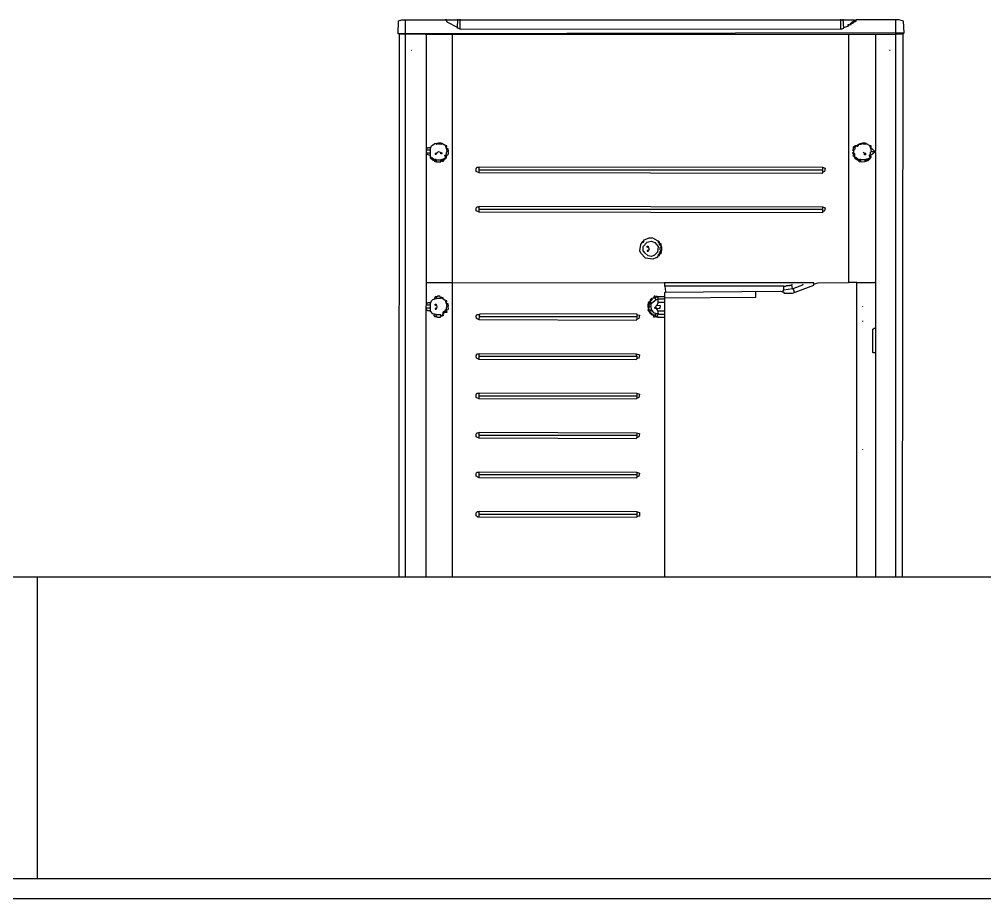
# Model space of a CAD drawing. Extents: x 3792242 to 5145247, y -1546315 to -1031918.
# Drawn here: x 4314135 to 4315603, y -1515644 to -1514306 of the extents above; entities that cross this region are included whole.
import ezdxf

# ---------------------------------------------------------------- set-up
doc = ezdxf.new("R2010")
doc.units = 0
doc.header["$MEASUREMENT"] = 0
for name, color, linetype in [('TENKÁ', 7, 'CONTINUOUS'), ('ZZ-chladenie', 133, 'CONTINUOUS'), ('ZZ-elektro', 221, 'CONTINUOUS')]:
    doc.layers.add(name, color=color, linetype=linetype)

msp = doc.modelspace()

# ---------------------------------------------------------------- linework, layer by layer
at = {"layer": 'TENKÁ'}
for p, q in [((4322827.714, -1515613.77), (4308697.714, -1515613.77)), ((4322827.714, -1515643.77), (4308697.714, -1515643.77))]:
    msp.add_line(p, q, dxfattribs=at)
at = {"layer": 'ZZ-chladenie', "color": 9}
for p, q in [((4314710.964, -1514327.484), (4314711.67, -1514307.714)), ((4314711.67, -1514307.714), (4314716.613, -1514306.302)), ((4314716.613, -1514306.302), (4315405.015, -1514306.302)), ((4314722.261, -1515153.77), (4314722.261, -1514306.302)), ((4314784.394, -1514306.302), (4314784.394, -1514305.597)), ((4314785.806, -1514309.833), (4314784.394, -1514306.302)), ((4314801.339, -1514318.305), (4314785.806, -1514309.833)), ((4314801.339, -1514319.012), (4314802.045, -1514305.597)), ((4314805.575, -1514320.424), (4314805.575, -1514305.597)), ((4315384.539, -1514320.424), (4315384.539, -1514305.597)), ((4315388.776, -1514319.012), (4315388.069, -1514305.597)), ((4315388.776, -1514318.305), (4315396.542, -1514315.481)), ((4315396.542, -1514314.069), (4315395.13, -1514314.069)), ((4315395.13, -1514314.069), (4315395.13, -1514315.481)), ((4315396.542, -1514314.069), (4315397.248, -1514314.069)), ((4315396.542, -1514315.481), (4315396.542, -1514314.069)), ((4315397.248, -1514314.069), (4315397.954, -1514313.363)), ((4315397.954, -1514313.363), (4315398.66, -1514313.363)), ((4315401.484, -1514311.951), (4315398.66, -1514311.951)), ((4315398.66, -1514311.951), (4315398.66, -1514313.363)), ((4315398.66, -1514313.363), (4315400.072, -1514313.363)), ((4315400.072, -1514313.363), (4315400.072, -1514311.951)), ((4315404.308, -1514308.421), (4315400.779, -1514310.539)), ((4315400.779, -1514310.539), (4315400.779, -1514311.951)), ((4315405.721, -1514309.126), (4315401.484, -1514311.951)), ((4315402.896, -1514309.833), (4315402.191, -1514310.539)), ((4315402.191, -1514311.245), (4315402.191, -1514311.951)), ((4315403.603, -1514310.539), (4315402.896, -1514309.833)), ((4315403.603, -1514310.539), (4315404.308, -1514310.539)), ((4315405.721, -1514308.421), (4315404.308, -1514308.421)), ((4315404.308, -1514309.833), (4315404.308, -1514309.126)), ((4315404.308, -1514310.539), (4315404.308, -1514309.833)), ((4315405.015, -1514306.302), (4315405.721, -1514308.421)), ((4315405.721, -1514308.421), (4315406.427, -1514307.714)), ((4315405.721, -1514309.126), (4315405.721, -1514309.833)), ((4315407.133, -1514309.126), (4315405.721, -1514309.126)), ((4315406.427, -1514307.714), (4315407.133, -1514307.714)), ((4315472.795, -1514306.302), (4315407.133, -1514306.302)), ((4315407.133, -1514306.302), (4315407.133, -1514309.126)), ((4315467.853, -1515153.77), (4315467.853, -1514306.302)), ((4315479.857, -1514308.421), (4315472.795, -1514306.302)), ((4315480.562, -1514326.072), (4315479.857, -1514308.421)), ((4315480.562, -1514326.072), (4314710.964, -1514327.484)), ((4314713.082, -1514328.19), (4314710.964, -1514327.484)), ((4314712.702, -1515153.77), (4314713.082, -1514328.19)), ((4314722.261, -1514328.19), (4314713.082, -1514328.19)), ((4314751.915, -1514328.19), (4314722.261, -1514328.19)), ((4314752.621, -1514328.896), (4314751.915, -1514328.19)), ((4314753.327, -1514328.896), (4314752.621, -1514328.896)), ((4314753.327, -1514328.896), (4314754.033, -1514328.896)), ((4314753.624, -1515153.77), (4314754.033, -1514328.19)), ((4314754.033, -1514328.19), (4315467.853, -1514328.19)), ((4314793.572, -1515153.77), (4314793.572, -1514328.19)), ((4314801.339, -1514318.305), (4314802.045, -1514317.6)), ((4314806.987, -1514321.13), (4314801.339, -1514319.012)), ((4315384.539, -1514320.424), (4314806.987, -1514321.13)), ((4315384.539, -1514320.424), (4315388.776, -1514319.012)), ((4315396.542, -1514705.222), (4315396.542, -1514328.19)), ((4315437.493, -1514328.896), (4315438.199, -1514328.19)), ((4315437.493, -1514506.116), (4315437.493, -1514328.896)), ((4315478.444, -1514328.19), (4315467.853, -1514328.19)), ((4315478.45, -1515153.77), (4315479.15, -1514327.484)), ((4315479.15, -1514327.484), (4315480.562, -1514326.072)), ((4314731.44, -1514352.902), (4314730.733, -1514352.902)), ((4315459.381, -1514352.902), (4315458.675, -1514352.902)), ((4314754.033, -1514502.585), (4314753.327, -1514502.585)), ((4314754.033, -1514502.585), (4314754.739, -1514501.879)), ((4314754.033, -1514502.585), (4314754.739, -1514502.585)), ((4314759.682, -1514504.703), (4314754.033, -1514504.703)), ((4314754.739, -1514502.585), (4314755.445, -1514501.879)), ((4314755.445, -1514501.879), (4314755.445, -1514501.173)), ((4314755.445, -1514501.173), (4314756.151, -1514501.173)), ((4314756.151, -1514501.173), (4314756.857, -1514500.467)), ((4314756.857, -1514500.467), (4314761.094, -1514500.467)), ((4314760.388, -1514501.879), (4314761.8, -1514498.349)), ((4314760.388, -1514513.176), (4314760.388, -1514501.879)), ((4314761.8, -1514498.349), (4314766.742, -1514494.819)), ((4314766.742, -1514494.819), (4314772.391, -1514493.407)), ((4314768.86, -1514494.819), (4314768.86, -1514494.113)), ((4314768.86, -1514494.819), (4314768.86, -1514495.525)), ((4314768.86, -1514495.525), (4314770.272, -1514495.525)), ((4314770.272, -1514495.525), (4314770.272, -1514494.113)), ((4314770.272, -1514508.94), (4314772.391, -1514506.822)), ((4314771.684, -1514494.113), (4314771.684, -1514493.407)), ((4314773.096, -1514495.525), (4314771.684, -1514494.113)), ((4314772.391, -1514493.407), (4314776.627, -1514493.407)), ((4314772.391, -1514506.822), (4314777.333, -1514508.94)), ((4314776.627, -1514496.231), (4314773.096, -1514495.525)), ((4314776.627, -1514493.407), (4314776.627, -1514496.231)), ((4314777.333, -1514494.819), (4314776.627, -1514495.525)), ((4314783.687, -1514498.349), (4314777.333, -1514494.819)), ((4314785.1, -1514498.349), (4314783.687, -1514498.349)), ((4314784.394, -1514501.879), (4314783.687, -1514498.349)), ((4314784.394, -1514499.761), (4314783.687, -1514499.761)), ((4314783.687, -1514515.294), (4314785.1, -1514506.822)), ((4314784.394, -1514499.761), (4314785.1, -1514499.761)), ((4314787.218, -1514502.585), (4314784.394, -1514501.879)), ((4314784.394, -1514501.879), (4314785.1, -1514506.822)), ((4314785.1, -1514499.761), (4314785.1, -1514498.349)), ((4314785.1, -1514506.822), (4314787.924, -1514506.116)), ((4314787.924, -1514506.116), (4314787.218, -1514502.585)), ((4314787.218, -1514506.822), (4314787.218, -1514506.116)), ((4314787.924, -1514507.528), (4314787.218, -1514506.822)), ((4315402.896, -1514505.41), (4315402.896, -1514503.997)), ((4315402.896, -1514503.997), (4315404.308, -1514503.997)), ((4315404.308, -1514505.41), (4315402.896, -1514505.41)), ((4315403.603, -1514499.761), (4315407.133, -1514497.643)), ((4315403.603, -1514503.291), (4315403.603, -1514499.761)), ((4315404.308, -1514508.234), (4315403.603, -1514503.291)), ((4315404.308, -1514499.761), (4315404.308, -1514499.055)), ((4315404.308, -1514499.055), (4315405.015, -1514499.055)), ((4315404.308, -1514499.761), (4315405.015, -1514500.467)), ((4315404.308, -1514503.997), (4315405.015, -1514503.997)), ((4315405.721, -1514498.349), (4315405.015, -1514499.055)), ((4315405.721, -1514499.761), (4315405.015, -1514499.055)), ((4315405.015, -1514500.467), (4315405.721, -1514500.467)), ((4315405.015, -1514503.997), (4315405.721, -1514503.291)), ((4315406.427, -1514499.055), (4315405.721, -1514498.349)), ((4315405.721, -1514500.467), (4315405.721, -1514499.761)), ((4315405.721, -1514503.291), (4315406.427, -1514502.585)), ((4315407.133, -1514498.349), (4315406.427, -1514499.055)), ((4315406.427, -1514499.055), (4315407.133, -1514499.055)), ((4315406.427, -1514502.585), (4315406.427, -1514499.055)), ((4315407.133, -1514497.643), (4315409.251, -1514497.643)), ((4315407.133, -1514499.055), (4315407.133, -1514498.349)), ((4315408.545, -1514498.349), (4315408.545, -1514497.643)), ((4315408.545, -1514497.643), (4315409.251, -1514497.643)), ((4315408.545, -1514499.055), (4315408.545, -1514498.349)), ((4315409.957, -1514499.055), (4315408.545, -1514499.055)), ((4315409.251, -1514497.643), (4315412.075, -1514495.525)), ((4315409.957, -1514496.937), (4315409.251, -1514497.643)), ((4315409.957, -1514498.349), (4315409.251, -1514497.643)), ((4315410.663, -1514497.643), (4315409.957, -1514496.937)), ((4315410.663, -1514497.643), (4315409.957, -1514498.349)), ((4315409.957, -1514498.349), (4315410.663, -1514498.349)), ((4315409.957, -1514498.349), (4315409.957, -1514499.055)), ((4315411.369, -1514496.937), (4315410.663, -1514497.643)), ((4315410.663, -1514498.349), (4315411.369, -1514497.643)), ((4315411.369, -1514496.231), (4315411.369, -1514495.525)), ((4315411.369, -1514497.643), (4315411.369, -1514496.937)), ((4315412.075, -1514495.525), (4315417.724, -1514493.407)), ((4315412.781, -1514495.525), (4315412.781, -1514494.819)), ((4315412.781, -1514496.231), (4315412.781, -1514495.525)), ((4315414.193, -1514496.231), (4315412.781, -1514496.231)), ((4315414.193, -1514494.819), (4315414.193, -1514494.113)), ((4315414.193, -1514494.819), (4315414.193, -1514495.525)), ((4315414.193, -1514495.525), (4315415.605, -1514495.525)), ((4315414.193, -1514495.525), (4315414.193, -1514496.231)), ((4315415.605, -1514495.525), (4315415.605, -1514494.113)), ((4315417.017, -1514494.113), (4315417.017, -1514493.407)), ((4315418.43, -1514495.525), (4315417.017, -1514494.113)), ((4315417.724, -1514493.407), (4315421.96, -1514493.407)), ((4315421.96, -1514496.231), (4315418.43, -1514495.525)), ((4315421.96, -1514493.407), (4315421.96, -1514496.231)), ((4315422.666, -1514494.819), (4315421.96, -1514495.525)), ((4315429.02, -1514498.349), (4315422.666, -1514494.819)), ((4315430.432, -1514498.349), (4315429.02, -1514498.349)), ((4315429.727, -1514501.879), (4315429.02, -1514498.349)), ((4315429.727, -1514499.761), (4315429.02, -1514499.761)), ((4315429.727, -1514499.761), (4315430.432, -1514499.761)), ((4315431.139, -1514501.879), (4315429.727, -1514501.879)), ((4315429.727, -1514501.879), (4315430.432, -1514506.822)), ((4315429.727, -1514507.528), (4315430.432, -1514506.822)), ((4315430.432, -1514499.761), (4315430.432, -1514498.349)), ((4315430.432, -1514506.822), (4315436.081, -1514506.822)), ((4315436.081, -1514506.822), (4315431.139, -1514501.879)), ((4315436.081, -1514506.822), (4315436.787, -1514506.116)), ((4315436.787, -1514506.116), (4315437.493, -1514506.116)), ((4314754.033, -1514508.94), (4314753.327, -1514508.94)), ((4314754.033, -1514508.94), (4314758.976, -1514508.94)), ((4314754.739, -1514511.058), (4314754.033, -1514510.352)), ((4314760.388, -1514513.176), (4314754.739, -1514511.058)), ((4314758.976, -1514508.94), (4314759.682, -1514508.234)), ((4314760.388, -1514516.707), (4314760.388, -1514513.176)), ((4314764.624, -1514520.236), (4314760.388, -1514516.707)), ((4314761.094, -1514516.707), (4314761.8, -1514516)), ((4314761.8, -1514517.412), (4314761.094, -1514516.707)), ((4314762.506, -1514516), (4314761.8, -1514516)), ((4314766.036, -1514519.531), (4314761.8, -1514516)), ((4314761.8, -1514518.119), (4314761.8, -1514517.412)), ((4314762.506, -1514518.119), (4314761.8, -1514518.119)), ((4314762.506, -1514516.707), (4314762.506, -1514516)), ((4314763.212, -1514517.412), (4314762.506, -1514516.707)), ((4314763.212, -1514518.824), (4314762.506, -1514518.119)), ((4314763.918, -1514518.119), (4314763.212, -1514517.412)), ((4314763.918, -1514518.119), (4314763.212, -1514518.824)), ((4314764.624, -1514518.119), (4314763.918, -1514518.119)), ((4314764.624, -1514518.824), (4314764.624, -1514518.119)), ((4314764.624, -1514518.824), (4314764.624, -1514519.531)), ((4314767.448, -1514518.824), (4314764.624, -1514520.236)), ((4314766.742, -1514520.943), (4314766.036, -1514520.236)), ((4314766.036, -1514520.236), (4314766.036, -1514520.943)), ((4314766.036, -1514520.943), (4314766.742, -1514520.943)), ((4314766.742, -1514520.943), (4314767.448, -1514520.236)), ((4314766.742, -1514522.355), (4314766.742, -1514520.943)), ((4314768.86, -1514509.646), (4314767.448, -1514509.646)), ((4314767.448, -1514509.646), (4314767.448, -1514511.058)), ((4314767.448, -1514511.058), (4314768.86, -1514511.058)), ((4314768.86, -1514518.824), (4314767.448, -1514518.824)), ((4314767.448, -1514520.236), (4314767.448, -1514519.531)), ((4314768.86, -1514511.058), (4314770.272, -1514508.94)), ((4314768.86, -1514509.646), (4314769.567, -1514509.646)), ((4314769.567, -1514522.355), (4314768.86, -1514518.824)), ((4314769.567, -1514519.531), (4314775.215, -1514519.531)), ((4314775.921, -1514521.648), (4314775.215, -1514522.355)), ((4314775.921, -1514510.352), (4314775.921, -1514508.94)), ((4314777.333, -1514510.352), (4314775.921, -1514510.352)), ((4314775.921, -1514522.355), (4314776.627, -1514518.824)), ((4314777.333, -1514521.648), (4314775.921, -1514521.648)), ((4314776.627, -1514518.824), (4314781.57, -1514517.412)), ((4314777.333, -1514520.236), (4314776.627, -1514519.531)), ((4314776.627, -1514519.531), (4314776.627, -1514520.236)), ((4314777.333, -1514508.94), (4314777.333, -1514510.352)), ((4314777.333, -1514521.648), (4314777.333, -1514520.236)), ((4314777.333, -1514521.648), (4314779.451, -1514521.648)), ((4314778.745, -1514518.824), (4314778.745, -1514518.119)), ((4314778.745, -1514519.531), (4314778.745, -1514518.824)), ((4314779.451, -1514520.236), (4314778.745, -1514519.531)), ((4314779.451, -1514520.943), (4314779.451, -1514520.236)), ((4314779.451, -1514521.648), (4314780.158, -1514520.943)), ((4314780.158, -1514518.824), (4314780.158, -1514518.119)), ((4314780.863, -1514519.531), (4314780.158, -1514518.824)), ((4314780.158, -1514520.943), (4314780.863, -1514520.943)), ((4314780.863, -1514519.531), (4314785.1, -1514514.588)), ((4314780.863, -1514518.119), (4314780.863, -1514517.412)), ((4314780.863, -1514517.412), (4314781.57, -1514517.412)), ((4314780.863, -1514519.531), (4314781.57, -1514518.824)), ((4314780.863, -1514520.943), (4314780.863, -1514519.531)), ((4314781.57, -1514517.412), (4314783.687, -1514515.294)), ((4314782.275, -1514516.707), (4314781.57, -1514517.412)), ((4314781.57, -1514518.824), (4314782.275, -1514518.119)), ((4314782.275, -1514513.882), (4314782.275, -1514512.47)), ((4314782.275, -1514512.47), (4314783.687, -1514512.47)), ((4314782.982, -1514513.882), (4314782.275, -1514513.882)), ((4314782.982, -1514517.412), (4314782.275, -1514516.707)), ((4314782.275, -1514518.119), (4314782.982, -1514518.119)), ((4314783.687, -1514514.588), (4314782.982, -1514513.882)), ((4314782.982, -1514515.294), (4314783.687, -1514514.588)), ((4314782.982, -1514516), (4314782.982, -1514515.294)), ((4314782.982, -1514517.412), (4314783.687, -1514516.707)), ((4314782.982, -1514518.119), (4314782.982, -1514517.412)), ((4314783.687, -1514512.47), (4314784.394, -1514512.47)), ((4314785.1, -1514514.588), (4314783.687, -1514514.588)), ((4314783.687, -1514516.707), (4314784.394, -1514516)), ((4314784.394, -1514512.47), (4314785.806, -1514512.47)), ((4314784.394, -1514516), (4314785.1, -1514516)), ((4314785.806, -1514512.47), (4314786.512, -1514511.764)), ((4314786.512, -1514511.764), (4314787.218, -1514511.058)), ((4314787.218, -1514511.058), (4314787.924, -1514511.058)), ((4314787.924, -1514511.058), (4314787.924, -1514507.528)), ((4315402.896, -1514509.646), (4315402.896, -1514508.234)), ((4315402.896, -1514508.234), (4315404.308, -1514508.234)), ((4315404.308, -1514509.646), (4315402.896, -1514513.176)), ((4315405.721, -1514510.352), (4315402.896, -1514509.646)), ((4315402.896, -1514513.176), (4315405.015, -1514514.588)), ((4315404.308, -1514509.646), (4315404.308, -1514508.234)), ((4315405.721, -1514516.707), (4315405.721, -1514510.352)), ((4315407.839, -1514518.824), (4315405.721, -1514516.707)), ((4315406.427, -1514516.707), (4315407.133, -1514516)), ((4315407.133, -1514517.412), (4315406.427, -1514516.707)), ((4315407.839, -1514516), (4315407.133, -1514516)), ((4315411.369, -1514519.531), (4315407.133, -1514516)), ((4315407.133, -1514518.119), (4315407.133, -1514517.412)), ((4315407.839, -1514518.119), (4315407.133, -1514518.119)), ((4315407.839, -1514516.707), (4315407.839, -1514516)), ((4315408.545, -1514517.412), (4315407.839, -1514516.707)), ((4315408.545, -1514518.824), (4315407.839, -1514518.119)), ((4315411.369, -1514520.236), (4315407.839, -1514518.824)), ((4315409.251, -1514518.119), (4315408.545, -1514517.412)), ((4315409.251, -1514518.119), (4315408.545, -1514518.824)), ((4315409.957, -1514518.119), (4315409.251, -1514518.119)), ((4315409.957, -1514518.824), (4315409.957, -1514518.119)), ((4315409.957, -1514518.824), (4315409.957, -1514519.531)), ((4315411.369, -1514519.531), (4315411.369, -1514518.824)), ((4315412.781, -1514518.824), (4315411.369, -1514519.531)), ((4315411.369, -1514520.943), (4315411.369, -1514520.236)), ((4315412.075, -1514522.355), (4315411.369, -1514520.236)), ((4315412.075, -1514520.943), (4315411.369, -1514520.943)), ((4315412.075, -1514520.943), (4315412.781, -1514520.236)), ((4315414.193, -1514518.824), (4315412.781, -1514518.824)), ((4315412.781, -1514520.236), (4315412.781, -1514519.531)), ((4315414.899, -1514522.355), (4315414.193, -1514518.824)), ((4315421.96, -1514519.531), (4315414.899, -1514519.531)), ((4315419.136, -1514508.234), (4315418.43, -1514507.528)), ((4315419.842, -1514508.94), (4315419.136, -1514508.234)), ((4315420.548, -1514509.646), (4315419.842, -1514508.94)), ((4315420.548, -1514511.764), (4315420.548, -1514509.646)), ((4315421.96, -1514511.764), (4315420.548, -1514511.764)), ((4315424.784, -1514520.943), (4315420.548, -1514522.355)), ((4315422.666, -1514509.646), (4315421.254, -1514509.646)), ((4315421.254, -1514509.646), (4315421.254, -1514510.352)), ((4315421.254, -1514510.352), (4315421.96, -1514511.058)), ((4315421.254, -1514521.648), (4315421.254, -1514520.236)), ((4315421.254, -1514520.236), (4315421.96, -1514520.236)), ((4315421.254, -1514521.648), (4315421.254, -1514522.355)), ((4315421.96, -1514511.058), (4315422.666, -1514511.058)), ((4315421.96, -1514511.058), (4315421.96, -1514511.764)), ((4315424.078, -1514518.824), (4315421.96, -1514518.824)), ((4315422.666, -1514520.236), (4315421.96, -1514519.531)), ((4315422.666, -1514511.058), (4315422.666, -1514509.646)), ((4315422.666, -1514521.648), (4315422.666, -1514520.236)), ((4315424.078, -1514518.119), (4315426.902, -1514517.412)), ((4315424.784, -1514520.943), (4315424.078, -1514518.119)), ((4315424.784, -1514520.943), (4315424.784, -1514521.648)), ((4315426.196, -1514520.943), (4315424.784, -1514520.943)), ((4315425.49, -1514518.824), (4315425.49, -1514518.119)), ((4315426.196, -1514519.531), (4315425.49, -1514518.824)), ((4315426.196, -1514518.119), (4315426.196, -1514517.412)), ((4315426.196, -1514517.412), (4315426.902, -1514517.412)), ((4315426.902, -1514518.824), (4315426.196, -1514520.943)), ((4315426.196, -1514519.531), (4315426.902, -1514519.531)), ((4315426.902, -1514517.412), (4315428.315, -1514516)), ((4315427.608, -1514516.707), (4315426.902, -1514517.412)), ((4315426.902, -1514518.824), (4315427.608, -1514518.119)), ((4315426.902, -1514519.531), (4315426.902, -1514518.824)), ((4315427.608, -1514518.824), (4315426.902, -1514518.824)), ((4315430.432, -1514512.47), (4315427.608, -1514512.47)), ((4315427.608, -1514512.47), (4315427.608, -1514513.882)), ((4315427.608, -1514513.882), (4315430.432, -1514514.588)), ((4315430.432, -1514514.588), (4315427.608, -1514518.824)), ((4315428.315, -1514517.412), (4315427.608, -1514516.707)), ((4315427.608, -1514518.119), (4315428.315, -1514517.412)), ((4315428.315, -1514517.412), (4315429.02, -1514517.412)), ((4315429.02, -1514513.882), (4315429.02, -1514512.47)), ((4315429.727, -1514516), (4315429.02, -1514515.294)), ((4315429.02, -1514516.707), (4315429.727, -1514516)), ((4315429.02, -1514517.412), (4315429.02, -1514516.707)), ((4315429.727, -1514512.47), (4315429.727, -1514507.528)), ((4315435.375, -1514508.234), (4315430.432, -1514512.47)), ((4315437.493, -1514508.234), (4315435.375, -1514508.234)), ((4315436.081, -1514507.528), (4315436.081, -1514508.234)), ((4315437.8, -1515153.77), (4315437.493, -1514508.234)), ((4314769.567, -1514522.355), (4314766.742, -1514522.355)), ((4314769.567, -1514522.355), (4314775.921, -1514522.355)), ((4314829.581, -1514532.946), (4314830.993, -1514530.827)), ((4314829.581, -1514537.182), (4314829.581, -1514532.946)), ((4314830.993, -1514530.827), (4314834.524, -1514530.827)), ((4314834.524, -1514538.594), (4314834.524, -1514530.122)), ((4314834.524, -1514530.122), (4315356.297, -1514530.827)), ((4315357.003, -1514535.064), (4314834.524, -1514535.064)), ((4315356.297, -1514530.827), (4315360.533, -1514532.239)), ((4315357.003, -1514537.888), (4315357.003, -1514531.534)), ((4315360.533, -1514532.239), (4315359.827, -1514537.182)), ((4315416.311, -1514523.061), (4315412.075, -1514522.355)), ((4315420.548, -1514522.355), (4315416.311, -1514523.061)), ((4314834.524, -1514539.3), (4314829.581, -1514537.182)), ((4315355.591, -1514540.006), (4314834.524, -1514539.3)), ((4315356.297, -1514538.594), (4315355.591, -1514540.006)), ((4315359.827, -1514537.182), (4315356.297, -1514538.594)), ((4315357.003, -1514537.888), (4315357.003, -1514538.594)), ((4314829.581, -1514592.96), (4314830.993, -1514590.842)), ((4314829.581, -1514597.197), (4314829.581, -1514592.96)), ((4314830.993, -1514590.842), (4314834.524, -1514590.842)), ((4314834.524, -1514598.609), (4314834.524, -1514590.136)), ((4314834.524, -1514590.136), (4315356.297, -1514590.842)), ((4315357.003, -1514595.078), (4314834.524, -1514595.078)), ((4315356.297, -1514590.842), (4315360.533, -1514592.254)), ((4315357.003, -1514597.902), (4315357.003, -1514591.548)), ((4315360.533, -1514592.254), (4315359.827, -1514597.197)), ((4314834.524, -1514599.315), (4314829.581, -1514597.197)), ((4315356.297, -1514600.021), (4314834.524, -1514599.315)), ((4315359.827, -1514597.197), (4315356.297, -1514598.609)), ((4315356.297, -1514598.609), (4315356.297, -1514600.021)), ((4315357.003, -1514597.902), (4315357.003, -1514598.609)), ((4315092.233, -1514638.854), (4315083.761, -1514642.384)), ((4315098.588, -1514638.854), (4315092.233, -1514638.854)), ((4315106.354, -1514643.09), (4315098.588, -1514638.854)), ((4315078.818, -1514657.917), (4315080.23, -1514648.032)), ((4315080.23, -1514648.032), (4315083.054, -1514643.796)), ((4315084.466, -1514644.502), (4315081.642, -1514645.914)), ((4315082.348, -1514644.502), (4315083.054, -1514643.796)), ((4315083.054, -1514645.208), (4315082.348, -1514644.502)), ((4315083.054, -1514643.796), (4315083.054, -1514643.09)), ((4315083.054, -1514643.09), (4315083.761, -1514643.09)), ((4315083.054, -1514643.796), (4315084.466, -1514644.502)), ((4315083.054, -1514645.208), (4315083.054, -1514645.914)), ((4315083.761, -1514642.384), (4315085.173, -1514643.796)), ((4315085.173, -1514643.09), (4315083.761, -1514643.09)), ((4315083.761, -1514651.563), (4315090.115, -1514644.502)), ((4315083.761, -1514657.917), (4315083.761, -1514651.563)), ((4315085.173, -1514643.796), (4315085.173, -1514643.09)), ((4315090.115, -1514644.502), (4315095.763, -1514643.09)), ((4315090.115, -1514652.268), (4315090.115, -1514650.856)), ((4315090.115, -1514650.856), (4315091.527, -1514650.856)), ((4315092.939, -1514653.68), (4315090.115, -1514652.268)), ((4315091.527, -1514650.856), (4315091.527, -1514652.268)), ((4315092.939, -1514656.505), (4315092.939, -1514653.68)), ((4315095.763, -1514643.09), (4315101.412, -1514645.208)), ((4315101.412, -1514645.208), (4315106.354, -1514651.563)), ((4315106.354, -1514651.563), (4315105.648, -1514660.035)), ((4315108.472, -1514644.502), (4315106.354, -1514643.09)), ((4315107.06, -1514644.502), (4315107.06, -1514643.796)), ((4315107.06, -1514645.914), (4315107.06, -1514644.502)), ((4315107.766, -1514645.914), (4315107.06, -1514645.914)), ((4315108.472, -1514646.62), (4315107.766, -1514645.914)), ((4315108.472, -1514648.739), (4315108.472, -1514644.502)), ((4315109.884, -1514646.62), (4315108.472, -1514646.62)), ((4315109.178, -1514648.032), (4315108.472, -1514648.032)), ((4315112.002, -1514652.268), (4315108.472, -1514648.739)), ((4315109.884, -1514647.326), (4315109.178, -1514648.032)), ((4315109.884, -1514647.326), (4315109.884, -1514646.62)), ((4315111.296, -1514647.326), (4315109.884, -1514647.326)), ((4315109.884, -1514652.975), (4315110.59, -1514652.268)), ((4315109.884, -1514656.505), (4315109.884, -1514652.975)), ((4315111.296, -1514649.444), (4315110.59, -1514649.444)), ((4315110.59, -1514649.444), (4315111.296, -1514650.151)), ((4315111.296, -1514650.856), (4315110.59, -1514650.856)), ((4315111.296, -1514649.444), (4315111.296, -1514647.326)), ((4315111.296, -1514650.151), (4315111.296, -1514650.856)), ((4315112.002, -1514656.505), (4315112.002, -1514652.268)), ((4315080.23, -1514661.447), (4315078.818, -1514657.917)), ((4315087.29, -1514669.214), (4315080.23, -1514661.447)), ((4315086.585, -1514661.447), (4315083.761, -1514657.917)), ((4315091.527, -1514665.684), (4315086.585, -1514661.447)), ((4315091.527, -1514657.211), (4315090.115, -1514657.211)), ((4315090.115, -1514657.211), (4315090.115, -1514658.623)), ((4315090.115, -1514658.623), (4315091.527, -1514658.623)), ((4315091.527, -1514658.623), (4315092.939, -1514656.505)), ((4315091.527, -1514657.211), (4315092.233, -1514657.211)), ((4315096.469, -1514666.39), (4315091.527, -1514665.684)), ((4315100, -1514664.978), (4315096.469, -1514666.39)), ((4315102.824, -1514668.508), (4315098.588, -1514670.626)), ((4315100.705, -1514664.978), (4315100, -1514664.978)), ((4315105.648, -1514660.035), (4315100.705, -1514664.978)), ((4315104.236, -1514668.508), (4315102.824, -1514668.508)), ((4315107.06, -1514664.978), (4315104.236, -1514668.508)), ((4315107.06, -1514664.978), (4315106.354, -1514665.684)), ((4315107.06, -1514663.566), (4315111.296, -1514662.154)), ((4315107.06, -1514664.978), (4315107.06, -1514663.566)), ((4315107.06, -1514664.978), (4315108.472, -1514664.978)), ((4315108.472, -1514660.742), (4315109.178, -1514660.035)), ((4315108.472, -1514663.566), (4315108.472, -1514660.742)), ((4315109.178, -1514661.447), (4315108.472, -1514661.447)), ((4315108.472, -1514664.978), (4315108.472, -1514663.566)), ((4315109.178, -1514660.035), (4315110.59, -1514660.035)), ((4315109.884, -1514662.154), (4315109.178, -1514661.447)), ((4315110.59, -1514657.211), (4315109.884, -1514656.505)), ((4315109.884, -1514659.329), (4315109.884, -1514658.623)), ((4315109.884, -1514658.623), (4315111.296, -1514658.623)), ((4315110.59, -1514660.035), (4315109.884, -1514659.329)), ((4315111.296, -1514657.211), (4315110.59, -1514657.211)), ((4315111.296, -1514662.154), (4315112.002, -1514656.505)), ((4315111.296, -1514657.211), (4315112.002, -1514657.211)), ((4315098.588, -1514670.626), (4315087.29, -1514669.214)), ((4314754.033, -1514707.341), (4314753.327, -1514707.341)), ((4314754.739, -1514706.635), (4314754.033, -1514707.341)), ((4314792.866, -1514706.635), (4314754.739, -1514706.635)), ((4314793.572, -1514707.341), (4314792.866, -1514706.635)), ((4315116.238, -1514706.635), (4314793.572, -1514707.341)), ((4315343.588, -1514706.635), (4315116.238, -1514706.635)), ((4315116.945, -1514708.047), (4315116.238, -1514707.341)), ((4315116.945, -1514711.577), (4315116.945, -1514708.047)), ((4315297.695, -1514711.577), (4315116.945, -1514711.577)), ((4315116.945, -1514711.577), (4315117.651, -1514720.05)), ((4315297.695, -1514711.577), (4315300.519, -1514711.577)), ((4315297.695, -1514717.226), (4315297.695, -1514711.577)), ((4315300.519, -1514711.577), (4315301.224, -1514710.871)), ((4315301.224, -1514710.871), (4315306.167, -1514710.871)), ((4315306.167, -1514710.871), (4315306.873, -1514710.165)), ((4315306.873, -1514710.165), (4315309.698, -1514710.165)), ((4315309.698, -1514710.165), (4315311.11, -1514708.047)), ((4315311.11, -1514715.108), (4315309.698, -1514710.165)), ((4315311.11, -1514722.168), (4315343.588, -1514710.165)), ((4315311.815, -1514715.108), (4315326.643, -1514709.459)), ((4315326.643, -1514709.459), (4315327.349, -1514708.047)), ((4315343.588, -1514710.165), (4315343.588, -1514706.635)), ((4315344.294, -1514708.047), (4315349.942, -1514706.635)), ((4315349.942, -1514706.635), (4315395.836, -1514705.929)), ((4315395.836, -1514705.929), (4315396.542, -1514705.222)), ((4315397.248, -1514705.929), (4315396.542, -1514705.222)), ((4315408.545, -1514705.929), (4315397.248, -1514705.929)), ((4315408.545, -1514705.929), (4315436.081, -1514705.929)), ((4315408.545, -1515153.77), (4315408.545, -1514705.929)), ((4315436.081, -1514705.929), (4315436.787, -1514705.222)), ((4315436.787, -1514705.222), (4315437.493, -1514705.222)), ((4314771.684, -1514727.11), (4314769.567, -1514728.522)), ((4314774.509, -1514727.11), (4314771.684, -1514727.11)), ((4314775.921, -1514729.934), (4314774.509, -1514727.11)), ((4315100.705, -1514727.11), (4315099.293, -1514729.934)), ((4315102.118, -1514727.11), (4315100.705, -1514727.11)), ((4315102.824, -1514729.229), (4315102.118, -1514727.11)), ((4315106.354, -1514727.816), (4315104.236, -1514727.11)), ((4315104.236, -1514727.11), (4315104.236, -1514728.522)), ((4315116.945, -1514720.756), (4315292.752, -1514719.344)), ((4315116.945, -1515153.77), (4315116.945, -1514720.756)), ((4315117.651, -1514720.05), (4315117.651, -1514720.756)), ((4315255.331, -1514720.05), (4315255.331, -1514719.344)), ((4315255.331, -1514728.522), (4315255.331, -1514720.05)), ((4315292.752, -1514719.344), (4315296.988, -1514720.756)), ((4315296.283, -1514720.05), (4315297.695, -1514717.226)), ((4315296.988, -1514720.756), (4315298.4, -1514722.168)), ((4315297.695, -1514717.226), (4315311.11, -1514715.108)), ((4315298.4, -1514722.168), (4315311.11, -1514722.168)), ((4315313.934, -1514720.756), (4315311.815, -1514715.108)), ((4314754.033, -1514738.407), (4314753.327, -1514738.407)), ((4314754.033, -1514738.407), (4314754.739, -1514737.701)), ((4314754.033, -1514738.407), (4314754.739, -1514738.407)), ((4314759.682, -1514740.525), (4314754.033, -1514740.525)), ((4314754.739, -1514738.407), (4314755.445, -1514737.701)), ((4314755.445, -1514737.701), (4314755.445, -1514736.995)), ((4314755.445, -1514736.995), (4314756.151, -1514736.995)), ((4314756.151, -1514736.995), (4314756.857, -1514736.289)), ((4314756.857, -1514736.289), (4314761.094, -1514736.289)), ((4314760.388, -1514737.701), (4314761.8, -1514734.171)), ((4314760.388, -1514749.704), (4314760.388, -1514737.701)), ((4314761.8, -1514734.171), (4314763.918, -1514732.053)), ((4314763.918, -1514732.053), (4314769.567, -1514730.641)), ((4314767.448, -1514727.816), (4314765.33, -1514732.053)), ((4314768.86, -1514727.816), (4314767.448, -1514727.816)), ((4314767.448, -1514740.525), (4314767.448, -1514739.113)), ((4314767.448, -1514739.113), (4314768.86, -1514739.113)), ((4314770.979, -1514742.644), (4314767.448, -1514740.525)), ((4314769.567, -1514730.641), (4314768.86, -1514727.816)), ((4314768.86, -1514739.113), (4314768.86, -1514740.525)), ((4314775.215, -1514730.641), (4314769.567, -1514730.641)), ((4314777.333, -1514729.229), (4314775.215, -1514730.641)), ((4314775.921, -1514728.522), (4314777.333, -1514728.522)), ((4314775.921, -1514729.934), (4314775.921, -1514730.641)), ((4314779.451, -1514729.229), (4314777.333, -1514729.229)), ((4314778.039, -1514730.641), (4314777.333, -1514729.934)), ((4314777.333, -1514729.934), (4314778.039, -1514729.934)), ((4314779.451, -1514730.641), (4314778.039, -1514730.641)), ((4314779.451, -1514731.347), (4314779.451, -1514729.229)), ((4314783.687, -1514734.171), (4314779.451, -1514731.347)), ((4314785.1, -1514734.171), (4314783.687, -1514734.171)), ((4314784.394, -1514737.701), (4314783.687, -1514734.171)), ((4314784.394, -1514735.583), (4314783.687, -1514735.583)), ((4314784.394, -1514735.583), (4314785.1, -1514735.583)), ((4314787.218, -1514738.407), (4314784.394, -1514737.701)), ((4314784.394, -1514737.701), (4314785.1, -1514742.644)), ((4314785.1, -1514735.583), (4314785.1, -1514734.171)), ((4314785.1, -1514742.644), (4314787.924, -1514741.937)), ((4314787.924, -1514741.937), (4314787.218, -1514738.407)), ((4314787.218, -1514742.644), (4314787.218, -1514741.937)), ((4315091.527, -1514736.289), (4315090.821, -1514741.232)), ((4315090.821, -1514741.232), (4315090.821, -1514744.056)), ((4315095.763, -1514736.289), (4315091.527, -1514736.289)), ((4315092.939, -1514737.701), (4315091.527, -1514737.701)), ((4315092.233, -1514739.113), (4315092.939, -1514737.701)), ((4315093.645, -1514742.644), (4315092.233, -1514739.113)), ((4315092.939, -1514735.583), (4315092.939, -1514734.877)), ((4315092.939, -1514734.877), (4315094.351, -1514734.877)), ((4315092.939, -1514739.113), (4315095.057, -1514736.995)), ((4315095.763, -1514739.819), (4315092.939, -1514739.113)), ((4315093.645, -1514742.644), (4315095.763, -1514741.937)), ((4315094.351, -1514734.877), (4315097.881, -1514731.347)), ((4315094.351, -1514736.289), (4315095.057, -1514732.053)), ((4315095.763, -1514737.701), (4315094.351, -1514737.701)), ((4315095.057, -1514732.053), (4315097.175, -1514729.934)), ((4315095.057, -1514732.759), (4315095.763, -1514732.053)), ((4315095.763, -1514733.465), (4315095.057, -1514732.759)), ((4315095.763, -1514733.465), (4315095.057, -1514732.759)), ((4315095.057, -1514736.995), (4315095.763, -1514737.701)), ((4315095.057, -1514742.644), (4315095.057, -1514741.937)), ((4315095.763, -1514732.053), (4315095.763, -1514731.347)), ((4315095.763, -1514731.347), (4315096.469, -1514731.347)), ((4315096.469, -1514732.759), (4315095.763, -1514733.465)), ((4315095.763, -1514741.937), (4315095.763, -1514736.289)), ((4315095.763, -1514739.819), (4315096.469, -1514739.819)), ((4315097.881, -1514731.347), (4315096.469, -1514731.347)), ((4315096.469, -1514737.701), (4315103.53, -1514732.053)), ((4315096.469, -1514732.759), (4315097.175, -1514732.759)), ((4315097.175, -1514729.934), (4315102.824, -1514729.229)), ((4315097.175, -1514732.759), (4315097.175, -1514732.053)), ((4315102.118, -1514729.229), (4315102.824, -1514728.522)), ((4315102.118, -1514729.934), (4315102.118, -1514729.229)), ((4315102.118, -1514730.641), (4315102.118, -1514729.934)), ((4315102.824, -1514731.347), (4315102.118, -1514730.641)), ((4315104.236, -1514728.522), (4315102.824, -1514728.522)), ((4315102.824, -1514732.053), (4315102.824, -1514731.347)), ((4315103.53, -1514732.053), (4315106.354, -1514731.347)), ((4315103.53, -1514742.644), (4315104.236, -1514740.525)), ((4315104.236, -1514728.522), (4315105.648, -1514727.816)), ((4315104.236, -1514740.525), (4315109.884, -1514741.232)), ((4315104.942, -1514740.525), (4315106.354, -1514736.995)), ((4315106.354, -1514736.995), (4315106.354, -1514727.816)), ((4315116.238, -1514727.816), (4315107.06, -1514727.816)), ((4315116.945, -1514736.289), (4315107.06, -1514736.289)), ((4315116.238, -1514731.347), (4315107.766, -1514731.347)), ((4315109.884, -1514741.232), (4315109.178, -1514745.468)), ((4315116.238, -1514729.229), (4315255.331, -1514728.522)), ((4314754.033, -1514744.761), (4314753.327, -1514744.761)), ((4314754.033, -1514744.761), (4314758.976, -1514744.761)), ((4314754.739, -1514747.586), (4314754.033, -1514746.88)), ((4314755.445, -1514748.292), (4314754.739, -1514747.586)), ((4314756.151, -1514748.998), (4314755.445, -1514748.292)), ((4314760.388, -1514748.998), (4314756.151, -1514748.998)), ((4314758.976, -1514744.761), (4314759.682, -1514744.056)), ((4314763.918, -1514753.94), (4314760.388, -1514749.704)), ((4314768.86, -1514754.647), (4314763.918, -1514753.94)), ((4314766.036, -1514756.764), (4314766.036, -1514754.647)), ((4314768.86, -1514745.468), (4314767.448, -1514745.468)), ((4314767.448, -1514745.468), (4314767.448, -1514746.88)), ((4314767.448, -1514746.88), (4314768.86, -1514746.88)), ((4314768.86, -1514746.88), (4314770.979, -1514742.644)), ((4314768.86, -1514745.468), (4314769.567, -1514745.468)), ((4314769.567, -1514758.177), (4314768.86, -1514754.647)), ((4314775.921, -1514755.352), (4314769.567, -1514755.352)), ((4314775.921, -1514758.177), (4314775.921, -1514755.352)), ((4314775.921, -1514756.059), (4314777.333, -1514756.059)), ((4314777.333, -1514756.059), (4314777.333, -1514756.764)), ((4314778.039, -1514756.764), (4314778.039, -1514755.352)), ((4314778.039, -1514755.352), (4314779.451, -1514755.352)), ((4314779.451, -1514753.94), (4314778.745, -1514753.94)), ((4314779.451, -1514751.823), (4314780.863, -1514750.41)), ((4314779.451, -1514755.352), (4314779.451, -1514751.823)), ((4314779.451, -1514753.94), (4314780.158, -1514753.94)), ((4314779.451, -1514755.352), (4314779.451, -1514756.764)), ((4314780.158, -1514751.823), (4314780.158, -1514751.116)), ((4314780.158, -1514751.116), (4314780.863, -1514751.116)), ((4314781.57, -1514751.823), (4314780.158, -1514753.235)), ((4314780.158, -1514753.235), (4314780.158, -1514751.823)), ((4314780.158, -1514753.235), (4314780.863, -1514752.528)), ((4314780.158, -1514753.94), (4314780.158, -1514753.235)), ((4314780.863, -1514750.41), (4314785.1, -1514750.41)), ((4314780.863, -1514752.528), (4314781.57, -1514751.823)), ((4314781.57, -1514751.823), (4314782.275, -1514751.823)), ((4314785.1, -1514751.823), (4314781.57, -1514751.823)), ((4314782.275, -1514749.704), (4314787.924, -1514746.88)), ((4314784.394, -1514748.292), (4314782.275, -1514748.292)), ((4314782.275, -1514748.292), (4314782.275, -1514749.704)), ((4314784.394, -1514748.292), (4314785.1, -1514742.644)), ((4314785.1, -1514750.41), (4314785.1, -1514751.823)), ((4314787.924, -1514746.88), (4314787.218, -1514742.644)), ((4314829.581, -1514757.471), (4314830.993, -1514754.647)), ((4314830.993, -1514754.647), (4314834.524, -1514754.647)), ((4314834.524, -1514762.413), (4314835.229, -1514753.94)), ((4314835.229, -1514753.94), (4315073.875, -1514753.235)), ((4315073.875, -1514753.235), (4315074.582, -1514755.352)), ((4315074.582, -1514761.707), (4315074.582, -1514755.352)), ((4315074.582, -1514755.352), (4315078.112, -1514756.059)), ((4315078.112, -1514756.059), (4315077.406, -1514761.001)), ((4315090.821, -1514744.056), (4315092.233, -1514744.761)), ((4315091.527, -1514748.292), (4315093.645, -1514742.644)), ((4315092.939, -1514750.41), (4315091.527, -1514748.292)), ((4315092.233, -1514744.761), (4315092.939, -1514744.761)), ((4315093.645, -1514747.586), (4315092.233, -1514747.586)), ((4315096.469, -1514748.998), (4315092.939, -1514750.41)), ((4315092.939, -1514750.41), (4315098.588, -1514754.647)), ((4315094.351, -1514748.292), (4315093.645, -1514747.586)), ((4315094.351, -1514748.292), (4315095.057, -1514748.292)), ((4315094.351, -1514749.704), (4315094.351, -1514748.292)), ((4315094.351, -1514751.116), (4315094.351, -1514749.704)), ((4315094.351, -1514753.235), (4315094.351, -1514751.116)), ((4315098.588, -1514756.059), (4315094.351, -1514753.235)), ((4315095.763, -1514743.349), (4315095.057, -1514742.644)), ((4315095.057, -1514748.292), (4315095.763, -1514747.586)), ((4315095.057, -1514753.235), (4315095.763, -1514752.528)), ((4315095.763, -1514753.94), (4315095.057, -1514753.235)), ((4315095.763, -1514744.761), (4315095.763, -1514743.349)), ((4315096.469, -1514745.468), (4315095.763, -1514744.761)), ((4315095.763, -1514747.586), (4315096.469, -1514747.586)), ((4315095.763, -1514752.528), (4315096.469, -1514753.235)), ((4315095.763, -1514754.647), (4315095.763, -1514753.94)), ((4315096.469, -1514754.647), (4315095.763, -1514754.647)), ((4315096.469, -1514746.88), (4315096.469, -1514745.468)), ((4315097.175, -1514747.586), (4315096.469, -1514746.88)), ((4315097.881, -1514748.998), (4315096.469, -1514748.998)), ((4315097.175, -1514753.235), (4315096.469, -1514753.235)), ((4315097.175, -1514755.352), (4315096.469, -1514754.647)), ((4315097.175, -1514748.998), (4315097.175, -1514747.586)), ((4315097.175, -1514748.998), (4315097.881, -1514749.704)), ((4315097.175, -1514753.94), (4315097.175, -1514753.235)), ((4315097.881, -1514754.647), (4315097.175, -1514753.94)), ((4315097.881, -1514754.647), (4315097.175, -1514755.352)), ((4315097.175, -1514755.352), (4315097.881, -1514754.647)), ((4315100.705, -1514752.528), (4315097.881, -1514748.998)), ((4315098.588, -1514754.647), (4315100, -1514758.883)), ((4315102.118, -1514756.059), (4315098.588, -1514756.059)), ((4315105.648, -1514753.94), (4315100.705, -1514752.528)), ((4315101.412, -1514744.056), (4315103.53, -1514742.644)), ((4315101.412, -1514745.468), (4315101.412, -1514744.056)), ((4315102.824, -1514744.761), (4315101.412, -1514745.468)), ((4315102.118, -1514755.352), (4315102.824, -1514754.647)), ((4315102.118, -1514756.764), (4315102.118, -1514755.352)), ((4315102.824, -1514744.761), (4315102.824, -1514745.468)), ((4315103.53, -1514744.761), (4315102.824, -1514744.761)), ((4315102.824, -1514754.647), (4315102.824, -1514753.94)), ((4315106.354, -1514749.704), (4315103.53, -1514744.761)), ((4315104.942, -1514746.174), (4315104.236, -1514746.174)), ((4315107.766, -1514745.468), (4315104.942, -1514746.174)), ((4315105.648, -1514758.883), (4315105.648, -1514753.94)), ((4315107.06, -1514754.647), (4315106.354, -1514749.704)), ((4315116.945, -1514749.704), (4315107.06, -1514749.704)), ((4315116.238, -1514754.647), (4315107.06, -1514754.647)), ((4315109.178, -1514745.468), (4315107.766, -1514745.468)), ((4315116.238, -1514754.647), (4315116.945, -1514754.647)), ((4315417.724, -1514743.349), (4315417.724, -1514742.644)), ((4314766.742, -1514757.471), (4314766.036, -1514756.764)), ((4314766.742, -1514758.177), (4314766.742, -1514757.471)), ((4314769.567, -1514758.177), (4314766.742, -1514758.177)), ((4314769.567, -1514758.177), (4314770.272, -1514758.177)), ((4314770.272, -1514758.177), (4314770.979, -1514758.883)), ((4314770.979, -1514758.883), (4314775.215, -1514758.883)), ((4314775.921, -1514757.471), (4314775.215, -1514758.177)), ((4314775.215, -1514758.883), (4314775.921, -1514758.177)), ((4314775.921, -1514757.471), (4314778.039, -1514756.764)), ((4314779.451, -1514756.764), (4314778.745, -1514756.764)), ((4314830.287, -1514761.001), (4314829.581, -1514757.471)), ((4314834.524, -1514763.119), (4314830.287, -1514761.001)), ((4315074.582, -1514758.177), (4314834.524, -1514758.177)), ((4315073.17, -1514763.825), (4314834.524, -1514763.119)), ((4315073.875, -1514762.413), (4315073.17, -1514763.825)), ((4315077.406, -1514761.001), (4315073.875, -1514762.413)), ((4315074.582, -1514761.707), (4315074.582, -1514762.413)), ((4315100, -1514758.883), (4315104.942, -1514757.471)), ((4315102.824, -1514757.471), (4315102.118, -1514756.764)), ((4315102.824, -1514758.177), (4315102.824, -1514757.471)), ((4315104.942, -1514757.471), (4315104.236, -1514757.471)), ((4315104.236, -1514757.471), (4315104.236, -1514758.177)), ((4315104.236, -1514758.883), (4315104.236, -1514758.177)), ((4315105.648, -1514758.883), (4315104.236, -1514758.883)), ((4315105.648, -1514757.471), (4315106.354, -1514757.471)), ((4315105.648, -1514758.883), (4315115.533, -1514758.883)), ((4315115.533, -1514758.883), (4315116.238, -1514758.177)), ((4315417.724, -1514765.237), (4315417.724, -1514764.531)), ((4315433.256, -1514777.24), (4315433.963, -1514776.534)), ((4315433.256, -1514812.543), (4315433.256, -1514777.24)), ((4315433.963, -1514776.534), (4315434.669, -1514775.828)), ((4315434.669, -1514775.828), (4315438.199, -1514775.828)), ((4314829.581, -1514817.485), (4314830.993, -1514814.661)), ((4314830.993, -1514814.661), (4314834.524, -1514814.661)), ((4314834.524, -1514822.427), (4314834.524, -1514813.955)), ((4314834.524, -1514813.955), (4315073.17, -1514814.661)), ((4315073.17, -1514814.661), (4315078.112, -1514816.073)), ((4315433.963, -1514813.249), (4315433.256, -1514812.543)), ((4315438.199, -1514813.249), (4315433.963, -1514813.249)), ((4314830.287, -1514821.015), (4314829.581, -1514817.485)), ((4314834.524, -1514823.134), (4314830.287, -1514821.015)), ((4314834.524, -1514818.191), (4315073.17, -1514818.191)), ((4315073.17, -1514823.839), (4314834.524, -1514823.134)), ((4315073.17, -1514818.191), (4315073.875, -1514817.485)), ((4315073.875, -1514822.427), (4315073.17, -1514823.839)), ((4315073.875, -1514817.485), (4315073.875, -1514815.367)), ((4315074.582, -1514818.191), (4315073.875, -1514817.485)), ((4315077.406, -1514821.015), (4315073.875, -1514822.427)), ((4315074.582, -1514821.722), (4315074.582, -1514818.191)), ((4315074.582, -1514821.722), (4315074.582, -1514822.427)), ((4315078.112, -1514816.073), (4315077.406, -1514821.015)), ((4314834.524, -1514882.442), (4314834.524, -1514873.969)), ((4314834.524, -1514873.969), (4315073.875, -1514874.676)), ((4314829.581, -1514876.793), (4314830.993, -1514874.676)), ((4314829.581, -1514881.03), (4314829.581, -1514876.793)), ((4314834.524, -1514883.148), (4314829.581, -1514881.03)), ((4314830.993, -1514874.676), (4314834.524, -1514874.676)), ((4315074.582, -1514878.912), (4314834.524, -1514878.912)), ((4315073.17, -1514883.855), (4314834.524, -1514883.148)), ((4315073.875, -1514882.442), (4315073.17, -1514883.855)), ((4315073.875, -1514874.676), (4315078.112, -1514876.088)), ((4315077.406, -1514881.03), (4315073.875, -1514882.442)), ((4315074.582, -1514881.736), (4315074.582, -1514875.381)), ((4315074.582, -1514881.736), (4315074.582, -1514882.442)), ((4315078.112, -1514876.088), (4315077.406, -1514881.03)), ((4314829.581, -1514936.808), (4314830.993, -1514934.69)), ((4314829.581, -1514941.045), (4314829.581, -1514936.808)), ((4314834.524, -1514943.163), (4314829.581, -1514941.045)), ((4314830.993, -1514934.69), (4314834.524, -1514934.69)), ((4314834.524, -1514942.457), (4314834.524, -1514933.984)), ((4314834.524, -1514933.984), (4315073.875, -1514934.69)), ((4315074.582, -1514938.926), (4314834.524, -1514938.926)), ((4315073.17, -1514943.869), (4314834.524, -1514943.163)), ((4315073.875, -1514942.457), (4315073.17, -1514943.869)), ((4315073.875, -1514934.69), (4315078.112, -1514936.102)), ((4315077.406, -1514941.045), (4315073.875, -1514942.457)), ((4315074.582, -1514941.751), (4315074.582, -1514935.396)), ((4315074.582, -1514941.751), (4315074.582, -1514942.457)), ((4315078.112, -1514936.102), (4315077.406, -1514941.045)), ((4315417.724, -1514960.814), (4315417.724, -1514960.108)), ((4314829.581, -1514996.823), (4314830.993, -1514994.705)), ((4314829.581, -1515001.059), (4314829.581, -1514996.823)), ((4314834.524, -1515003.177), (4314829.581, -1515001.059)), ((4314830.993, -1514994.705), (4314834.524, -1514994.705)), ((4314834.524, -1515002.471), (4314834.524, -1514993.998)), ((4314834.524, -1514993.998), (4315073.875, -1514994.705)), ((4315074.582, -1514998.941), (4314834.524, -1514998.941)), ((4315073.875, -1515003.883), (4314834.524, -1515003.177)), ((4315073.875, -1514994.705), (4315078.112, -1514996.117)), ((4315077.406, -1515001.059), (4315073.875, -1515002.471)), ((4315073.875, -1515002.471), (4315073.875, -1515003.883)), ((4315074.582, -1515001.765), (4315074.582, -1514995.411)), ((4315074.582, -1515001.765), (4315074.582, -1515002.471)), ((4315078.112, -1514996.117), (4315077.406, -1515001.059)), ((4314829.581, -1515056.838), (4314831.699, -1515054.719)), ((4314829.581, -1515061.074), (4314829.581, -1515056.838)), ((4314832.405, -1515063.192), (4314829.581, -1515061.074)), ((4314831.699, -1515054.719), (4314834.524, -1515054.719)), ((4315073.875, -1515063.898), (4314832.405, -1515063.192)), ((4314834.524, -1515063.192), (4314834.524, -1515054.013)), ((4314834.524, -1515054.013), (4315073.875, -1515054.719)), ((4315074.582, -1515058.955), (4314834.524, -1515058.955)), ((4315073.875, -1515054.719), (4315078.112, -1515056.131)), ((4315076.699, -1515061.78), (4315073.875, -1515062.486)), ((4315073.875, -1515062.486), (4315073.875, -1515063.898)), ((4315074.582, -1515062.486), (4315074.582, -1515055.425)), ((4315078.112, -1515061.78), (4315076.699, -1515061.78)), ((4315078.112, -1515056.131), (4315078.112, -1515061.78))]:
    msp.add_line(p, q, dxfattribs=at)
at = {"layer": 'ZZ-elektro', "color": 253, "lineweight": 30, "ltscale": 10}
for p, q in [((4312239.293, -1515153.77), (4319427.714, -1515153.77)), ((4314162.714, -1515613.77), (4314162.714, -1515153.77))]:
    msp.add_line(p, q, dxfattribs=at)

doc.saveas('drawing.dxf')
